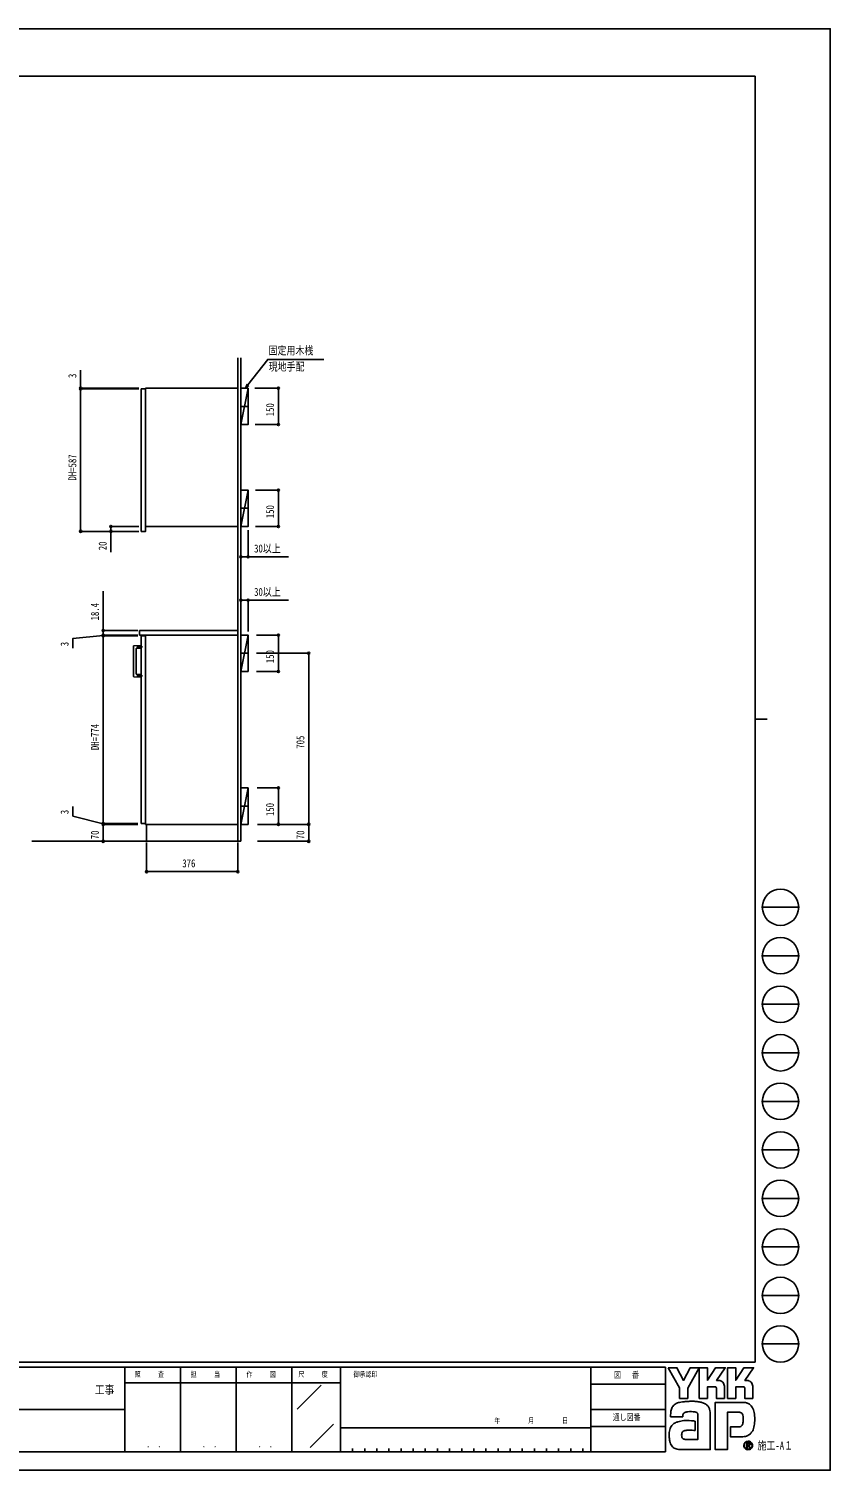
# Model space of a CAD drawing. Units: millimetres, scale not verified. Extents: x -4205 to 4205, y -2836 to 3104.
# Drawn here: x 900 to 4205, y -2836 to 3104 of the extents above; entities that cross this region are included whole.
import ezdxf
from ezdxf.enums import TextEntityAlignment as Align

# ---------------------------------------------------------------- set-up
doc = ezdxf.new("R2010")
doc.units = ezdxf.units.MM
doc.header["$LTSCALE"] = 20
for name, color, linetype in [('0-3_YKK_12', 2, 'Continuous'), ('0-4_YKK_13', 4, 'Continuous'), ('0-5_YKK_D', 6, 'Continuous'), ('0-6_YKK_ZWAK', 7, 'Continuous'), ('0-7_YSS_K', 3, 'Continuous')]:
    doc.layers.add(name, color=color, linetype=linetype)
doc.styles.add('ＭＳ ゴシック', font='')
doc.styles.get('ＭＳ ゴシック').set_extended_font_data('MS Gothic')

msp = doc.modelspace()

# ---------------------------------------------------------------- linework, layer by layer
at = {"layer": '0-3_YKK_12'}
for p, q in [((1806.81, 1548.5), (1771.23, 1548.5)), ((1806.81, 1128.5), (1771.23, 1128.5)), ((1806.81, 531.1), (1771.23, 531.1)), ((1806.81, -98.9), (1771.23, -98.9))]:
    msp.add_line(p, q, dxfattribs=at)
for points in [[(1363.52, 1033.5), (1381.52, 1033.5), (1381.52, 1620.5), (1363.52, 1620.5)], [(1381.52, 1053.5), (1761.52, 1053.5), (1761.52, 1623.5), (1381.52, 1623.5)], [(1356.52, 606.1), (1761.52, 606.1), (1761.52, 624.5), (1356.52, 624.5)], [(1363.52, -170.9), (1381.52, -170.9), (1381.52, 603.1), (1363.52, 603.1)], [(1381.52, -173.9), (1761.52, -173.9), (1761.52, 606.1), (1381.52, 606.1)], [(1385.52, -243.9), (1761.52, -243.9), (1761.52, -173.9), (1385.52, -173.9)]]:
    msp.add_lwpolyline(points, close=True, dxfattribs=at)
at = {"layer": '0-4_YKK_13'}
for p, q in [((1331.52, 560.5), (1331.52, 435.69)), ((1363.52, 563.6), (1332.94, 562)), ((1342.52, 446.6), (1342.52, 549.59)), ((1344.42, 551.59), (1363.52, 552.59)), ((1345.47, 558.1), (1368.62, 558.1)), ((1363.52, 552.59), (1363.52, 563.6)), ((1345.47, 438.1), (1368.62, 438.1))]:
    msp.add_line(p, q, dxfattribs=at)
msp.add_lwpolyline([(1332.94, 434.19), (1363.52, 432.59), (1363.52, 443.6), (1344.42, 444.6)], dxfattribs=at)
for centre, radius, start, end in [((1333.02, 560.5), 1.5, 92.7637, 180.21124), ((1344.52, 549.59), 2, 93.19527, 179.79522), ((1333.02, 435.69), 1.5, 179.7637, 267.21124), ((1344.52, 446.6), 2, 180.19527, 266.79522)]:
    msp.add_arc(centre, radius, start, end, dxfattribs=at)
at = {"layer": '0-5_YKK_D'}
for p, q in [((1113.52, 1623.5), (1113.52, 1697.5)), ((1353.52, 1623.5), (1112.52, 1623.5)), ((1353.52, 1620.5), (1112.52, 1620.5)), ((1353.52, 1620.5), (1112.52, 1620.5)), ((1113.52, 1620.5), (1113.52, 1623.5)), ((1113.52, 1620.5), (1113.52, 1033.5)), ((1113.52, 1620.5), (1113.52, 1603.5)), ((1832.3, 1623.5), (1930.02, 1623.5)), ((1929.02, 1623.5), (1929.02, 1473.5)), ((1832.99, 1473.5), (1930.02, 1473.5)), ((1834.22, 1203.5), (1930.02, 1203.5)), ((1929.02, 1053.5), (1929.02, 1203.5)), ((1353.52, 1033.5), (1112.52, 1033.5)), ((1353.52, 1053.5), (1237.52, 1053.5)), ((1353.52, 1033.5), (1237.52, 1033.5)), ((1774.02, 1038.57), (1774.02, 927.5)), ((1804.02, 1038.5), (1804.02, 927.5)), ((1834.9, 1053.5), (1930.02, 1053.5)), ((1774.02, 618.45), (1774.02, 750.5)), ((1804.02, 621.1), (1804.02, 750.5)), ((1349.52, 624.5), (1205.52, 624.5)), ((1349.52, 606.1), (1205.52, 606.1)), ((1349.52, 606.1), (1205.52, 606.1)), ((1349.52, 603.1), (1205.52, 603.1)), ((1349.52, 603.1), (1205.52, 603.1)), ((1206.52, 606.1), (1206.52, 623.1)), ((1206.52, 606.1), (1206.52, 603.1)), ((1206.52, 606.1), (1206.52, 603.1)), ((1206.52, 603.1), (1206.52, 586.1)), ((1206.52, 603.1), (1206.52, -170.9)), ((1838.72, 606.1), (1930.02, 606.1)), ((1929.02, 606.1), (1929.02, 456.1)), ((1839.07, 531.1), (2055.02, 531.1)), ((2054.02, -173.9), (2054.02, 531.1)), ((1839.41, 456.1), (1930.02, 456.1)), ((1841.59, -23.9), (1930.02, -23.9)), ((1929.02, -23.9), (1929.02, -173.9)), ((1349.52, -170.9), (1205.52, -170.9)), ((1349.52, -170.9), (1205.52, -170.9)), ((1349.52, -173.9), (1205.52, -173.9)), ((1349.52, -173.9), (1205.52, -173.9)), ((1206.52, -170.9), (1206.52, -153.9)), ((1206.52, -170.9), (1206.52, -173.9)), ((1206.52, -170.9), (1206.52, -173.9)), ((1206.52, -173.9), (1206.52, -190.9)), ((1206.52, -173.9), (1206.52, -243.9)), ((1842.28, -173.9), (2055.02, -173.9)), ((1842.28, -173.9), (2055.02, -173.9)), ((1842.28, -173.9), (1930.02, -173.9)), ((2054.02, -243.9), (2054.02, -173.9)), ((1349.52, -243.9), (1205.52, -243.9)), ((1385.52, -248.9), (1385.52, -369.9)), ((1761.52, -248.9), (1761.52, -369.9)), ((1842.6, -243.9), (2055.02, -243.9)), ((1761.52, -368.9), (1385.52, -368.9))]:
    msp.add_line(p, q, dxfattribs=at)
for points in [[(1793.02, 1623.5), (1803.43, 1636.94), (1884.92, 1742.1), (2115.89, 1742.1)], [(1807.03, 1634.15), (1793.02, 1623.5), (1799.83, 1639.73)], [(1238.52, 1053.5), (1238.52, 1033.5), (1238.52, 947.7)], [(1774.02, 928.5), (1804.02, 928.5), (1971.42, 928.5)], [(1206.52, 606.1), (1206.52, 624.5), (1206.52, 787.3)], [(1774.02, 749.5), (1804.02, 749.5), (1971.42, 749.5)], [(1206.52, 604.6), (1081.52, 592.12), (1081.52, 552.12)], [(1206.52, -172.4), (1081.52, -140.13), (1081.52, -100.13)]]:
    msp.add_lwpolyline(points, dxfattribs=at)
for centre in [(1113.52, 1623.5), (1113.52, 1620.5), (1113.52, 1620.5), (1929.02, 1623.5), (1929.02, 1473.5), (1929.02, 1203.5), (1113.52, 1033.5), (1238.52, 1053.5), (1238.52, 1033.5), (1929.02, 1053.5), (1774.02, 928.5), (1804.02, 928.5), (1774.02, 749.5), (1804.02, 749.5), (1206.52, 624.5), (1206.52, 606.1), (1206.52, 606.1), (1206.52, 603.1), (1206.52, 603.1), (1929.02, 606.1), (2054.02, 531.1), (1929.02, 456.1), (1929.02, -23.9), (1206.52, -170.9), (1206.52, -170.9), (1206.52, -173.9), (1206.52, -173.9), (1929.02, -173.9), (2054.02, -173.9), (2054.02, -173.9), (1206.52, -243.9), (2054.02, -243.9), (1385.52, -368.9), (1761.52, -368.9)]:
    msp.add_circle(centre, 4.25, dxfattribs=at)
at = {"layer": '0-6_YKK_ZWAK'}
for p, q in [((3895.02, 2909.5), (-3904.98, 2909.5)), ((3895.02, 2909.5), (3895.02, -2390.5)), ((3895.02, 259.5), (3945.02, 259.5)), ((3925.02, -515.5), (4075.02, -515.5)), ((3925.02, -715.5), (4075.02, -715.5)), ((3925.02, -915.5), (4075.02, -915.5)), ((3925.02, -1115.5), (4075.02, -1115.5)), ((3925.02, -1315.5), (4075.02, -1315.5)), ((3925.02, -1515.5), (4075.02, -1515.5)), ((3925.02, -1715.5), (4075.02, -1715.5)), ((3925.02, -1915.5), (4075.02, -1915.5)), ((3925.02, -2115.5), (4075.02, -2115.5)), ((3925.02, -2315.5), (4075.02, -2315.5)), ((3895.02, -2390.5), (-3904.98, -2390.5)), ((1295.02, -2410.5), (-4.98, -2410.5)), ((1525.02, -2410.5), (1525.02, -2760.5)), ((1755.02, -2410.5), (1755.02, -2760.5)), ((1985.02, -2410.5), (1985.02, -2760.5)), ((2185.02, -2410.5), (1985.02, -2410.5)), ((3217.52, -2410.5), (2185.02, -2410.5)), ((2185.02, -2410.5), (2185.02, -2760.5)), ((3217.52, -2410.5), (3217.52, -2760.5)), ((3525.02, -2410.5), (3217.52, -2410.5)), ((3525.02, -2410.5), (3525.02, -2760.5)), ((1985.02, -2475.5), (1295.02, -2475.5)), ((1985.02, -2475.5), (2185.02, -2475.5)), ((2007.1, -2583.79), (2105.04, -2485.86)), ((3217.52, -2480.5), (3525.02, -2480.5)), ((-4.98, -2585.5), (1295.02, -2585.5)), ((3217.52, -2585.5), (3525.02, -2585.5)), ((2060.67, -2741.49), (2156.89, -2645.27)), ((2185.02, -2660.5), (3217.52, -2660.5)), ((3525.02, -2655.5), (3217.52, -2655.5)), ((-4.98, -2760.5), (1295.02, -2760.5)), ((1295.02, -2760.5), (1985.02, -2760.5)), ((1985.02, -2760.5), (2185.02, -2760.5)), ((2185.02, -2760.5), (3217.52, -2760.5)), ((2235.02, -2745.5), (2235.02, -2760.5)), ((2285.02, -2745.5), (2285.02, -2760.5)), ((2335.02, -2745.5), (2335.02, -2760.5)), ((2385.02, -2745.5), (2385.02, -2760.5)), ((2435.02, -2745.5), (2435.02, -2760.5)), ((2485.02, -2745.5), (2485.02, -2760.5)), ((2535.02, -2745.5), (2535.02, -2760.5)), ((2585.02, -2745.5), (2585.02, -2760.5)), ((2635.02, -2745.5), (2635.02, -2760.5)), ((2685.02, -2745.5), (2685.02, -2760.5)), ((2735.02, -2745.5), (2735.02, -2760.5)), ((2785.02, -2745.5), (2785.02, -2760.5)), ((2835.02, -2745.5), (2835.02, -2760.5)), ((2885.02, -2745.5), (2885.02, -2760.5)), ((2935.02, -2745.5), (2935.02, -2760.5)), ((2985.02, -2745.5), (2985.02, -2760.5)), ((3035.02, -2745.5), (3035.02, -2760.5)), ((3085.02, -2745.5), (3085.02, -2760.5)), ((3135.02, -2745.5), (3135.02, -2760.5)), ((3185.02, -2745.5), (3185.02, -2760.5)), ((3217.52, -2760.5), (3525.02, -2760.5)), ((3866.67, -2749.48), (3866.67, -2749.48))]:
    msp.add_line(p, q, dxfattribs=at)
for points in [[(-4205, -2835.5), (4205, -2835.5), (4205, 3104.5), (-4205, 3104.5)], [(3536.02, -2413.5), (3572.83, -2413.5), (3600.47, -2465.6), (3628.04, -2413.5), (3664.88, -2413.5), (3617.67, -2497.49), (3617.67, -2539.63), (3584.1, -2539.63), (3584.1, -2496.36)]]:
    msp.add_lwpolyline(points, close=True, dxfattribs=at)
for points in [[(1985.02, -2410.5), (1295.02, -2410.5), (1295.02, -2760.5)], [(3730.55, -2492.11), (3698.77, -2492.11), (3698.77, -2539.6), (3664.91, -2539.6), (3664.91, -2413.5), (3698.77, -2413.5), (3698.77, -2465.08), (3732.07, -2413.5), (3771.84, -2413.5), (3736.16, -2465.71), (3737.42, -2465.71), (3738.82, -2465.71), (3740.25, -2465.71), (3741.63, -2465.71), (3742.87, -2465.71), (3743.86, -2465.71), (3744.52, -2465.71), (3744.77, -2465.71)], [(3847.51, -2492.11), (3815.77, -2492.11), (3815.77, -2539.63), (3781.9, -2539.63), (3781.9, -2413.5), (3815.77, -2413.5), (3815.77, -2465.08), (3849.03, -2413.5), (3888.8, -2413.5), (3853.12, -2465.71), (3854.4, -2465.71), (3855.8, -2465.71), (3857.24, -2465.71), (3858.61, -2465.71), (3859.84, -2465.71), (3860.83, -2465.71), (3861.49, -2465.71), (3861.73, -2465.71)], [(3754.51, -2467.71), (3758.55, -2470.02), (3761.97, -2473.03), (3764.73, -2476.62), (3766.76, -2480.65), (3768.01, -2485), (3768.44, -2489.54), (3768.44, -2539.72), (3735.41, -2539.72), (3735.41, -2496.91)], [(3871.48, -2467.71), (3875.54, -2470.02), (3878.97, -2473.03), (3881.74, -2476.62), (3883.78, -2480.65), (3885.05, -2485), (3885.48, -2489.54), (3885.48, -2539.63), (3852.37, -2539.63), (3852.37, -2496.91)], [(3604.8, -2597.81), (3602.47, -2599.12), (3600.66, -2600.72), (3599.29, -2602.58), (3598.29, -2604.7), (3597.61, -2607.03), (3597.16, -2609.57), (3596.89, -2612.29), (3596.73, -2615.17), (3546.74, -2615.29), (3546.89, -2608.45), (3547.17, -2600.77)], [(3707.71, -2584.67), (3709.13, -2590.4), (3709.93, -2596.54), (3710.18, -2603.09), (3710.18, -2750.5), (3589.55, -2750.5)], [(3623.95, -2631.03), (3633.41, -2631.65), (3640.84, -2632.49), (3645.71, -2633.27), (3647.45, -2633.73), (3647.45, -2671.97), (3641.92, -2671.39), (3635.86, -2671.06), (3629.65, -2670.93), (3623.69, -2670.95), (3618.37, -2671.06), (3614.08, -2671.21), (3611.23, -2671.34), (3610.19, -2671.39), (3605.86, -2672.18), (3602.13, -2673.42), (3599, -2675.11), (3596.47, -2677.27), (3594.53, -2679.9), (3593.18, -2683), (3592.44, -2686.6), (3592.29, -2690.69), (3592.76, -2695.19), (3593.72, -2698.91), (3595.09, -2701.92), (3596.83, -2704.29), (3598.86, -2706.09), (3601.13, -2707.41), (3603.59, -2708.29), (3606.16, -2708.82), (3659.26, -2708.82), (3659.26, -2610.57), (3659.28, -2608.63), (3659.18, -2606.72), (3658.93, -2604.89), (3658.5, -2603.15), (3657.86, -2601.52), (3656.99, -2600.05), (3655.84, -2598.74), (3654.39, -2597.62)], [(3654.39, -2597.62), (3651.27, -2596.4), (3646.29, -2595.37), (3639.94, -2594.6), (3632.71, -2594.19), (3625.08, -2594.23), (3617.56, -2594.78)], [(3828.87, -2597.01), (3781.19, -2597.01), (3781.19, -2750.5), (3731.23, -2750.5), (3731.23, -2556.29), (3847.35, -2556.29)], [(3845.83, -2626.5), (3845.76, -2620.13), (3845.46, -2614.4), (3844.74, -2609.36), (3843.44, -2605.09)], [(3878.71, -2570.01), (3881.97, -2574.12), (3884.41, -2578.11), (3886.12, -2581.72)], [(3874.56, -2686.47), (3869.95, -2690.06), (3865.14, -2692.88), (3860.18, -2694.98), (3855.1, -2696.42), (3849.93, -2697.24), (3844.72, -2697.51), (3793.36, -2697.51), (3793.36, -2657.16), (3822.32, -2657.16), (3827.66, -2657.09), (3832.36, -2656.63), (3836.39, -2655.45)], [(3874.61, -2728.1), (3874.58, -2727.51), (3874.51, -2726.95), (3874.39, -2726.4), (3874.22, -2725.89), (3874, -2725.4), (3873.74, -2724.94), (3873.43, -2724.51), (3873.08, -2724.11), (3872.62, -2723.7), (3872.1, -2723.35), (3871.54, -2723.04), (3870.93, -2722.79), (3870.28, -2722.6), (3869.58, -2722.46), (3868.85, -2722.37), (3868.08, -2722.34), (3860.5, -2722.34), (3860.5, -2744.64), (3862.79, -2744.64), (3862.79, -2724.62), (3868.08, -2724.62), (3868.62, -2724.64), (3869.14, -2724.69), (3869.62, -2724.78), (3870.06, -2724.9), (3870.47, -2725.06), (3870.84, -2725.25), (3871.17, -2725.47), (3871.47, -2725.72)], [(3872.36, -2728.1), (3872.22, -2729.17), (3871.84, -2730.01), (3871.26, -2730.66), (3870.55, -2731.12), (3869.74, -2731.44), (3868.9, -2731.64), (3868.08, -2731.74), (3867.33, -2731.77), (3865.34, -2731.77), (3866.35, -2733.47), (3872.89, -2744.72), (3875.51, -2744.72), (3869.2, -2733.89), (3869.79, -2733.77), (3870.36, -2733.62), (3870.89, -2733.44), (3871.4, -2733.23), (3871.87, -2732.99), (3872.31, -2732.72), (3872.71, -2732.41), (3873.08, -2732.08)]]:
    msp.add_lwpolyline(points, dxfattribs=at)
for centre in [(4000.02, -515.5), (4000.02, -715.5), (4000.02, -915.5), (4000.02, -1115.5), (4000.02, -1315.5), (4000.02, -1515.5), (4000.02, -1715.5), (4000.02, -1915.5), (4000.02, -2115.5), (4000.02, -2315.5)]:
    msp.add_circle(centre, 75, dxfattribs=at)
for centre, radius, start, end in [((3730.72, -2496.79), 4.69, 358.57817, 92.1683), ((3744.82, -2490.69), 24.98, 78.26798, 90.11215), ((3745.17, -2488.87), 23.12, 66.19963, 78.22058), ((3847.71, -2496.77), 4.67, 358.29941, 92.43455), ((3861.78, -2490.73), 25.02, 78.27851, 90.10826), ((3862.12, -2488.98), 23.23, 66.2483, 78.23226), ((3633.68, -2829.08), 277.49, 94.90201, 97.9576), ((3634.47, -2835.55), 284, 91.6169, 94.94971), ((3633.37, -2789.56), 238, 87.51794, 91.66439), ((3636.46, -2723.28), 171.65, 81.92631, 87.59083), ((3645.59, -2660.73), 108.44, 73.67137, 82.05943), ((3637.8, -2605.96), 90.78, 171.55622, 176.72493), ((3607.04, -2601.37), 59.68, 163.48385, 171.57982), ((3591.61, -2596.79), 43.58, 152.2125, 163.4865), ((3584.94, -2593.34), 36.07, 138.03852, 152.12015), ((3584.93, -2593.51), 36.18, 122.60463, 137.83438), ((3589.72, -2601.25), 45.28, 108.37421, 122.42809), ((3597.29, -2628.19), 73.25, 100.93159, 107.35499), ((3622.05, -2748.32), 195.9, 97.86054, 101.37938), ((3617.99, -2629.13), 33.98, 102.4979, 112.84632), ((3624.57, -2657.49), 63.1, 96.37207, 102.75341), ((3659.13, -2615.42), 61.15, 60.60528, 73.9085), ((3664.67, -2604.36), 48.8, 52.17347, 59.90542), ((3669.63, -2597.95), 40.69, 43.55042, 52.14561), ((3672.36, -2595.31), 36.9, 34.48659, 43.50182), ((3672.38, -2595.25), 36.85, 25.58915, 34.43128), ((3669.1, -2596.79), 40.47, 17.43089, 25.54591), ((3829.14, -2621.51), 24.5, 77.94572, 90.63794), ((3831.27, -2611.52), 14.29, 60.20991, 77.92418), ((3832.65, -2608.92), 11.35, 39.8078, 59.75378), ((3830.71, -2610.4), 13.79, 22.65544, 39.38165), ((3845.45, -2609.71), 53.45, 78.73198, 87.96551), ((3847.02, -2601.7), 45.29, 69.03034, 78.69541), ((3848.48, -2597.8), 41.13, 59.39484, 68.9885), ((3849.16, -2596.61), 39.76, 50.3012, 59.3616), ((3848.91, -2596.89), 40.13, 42.05209, 50.28551), ((3829.09, -2608.31), 62.92, 14.76267, 25.00486), ((3790.5, -2618.83), 102.92, 7.9139, 14.95041), ((3751.96, -2624.43), 141.87, 2.54376, 8.01251), ((3608.98, -2686.2), 68, 164.97537, 174.56739), ((3592.46, -2681.79), 50.9, 153.89178, 164.94341), ((3584.93, -2678.17), 42.55, 142.04688, 153.80771), ((3583.47, -2677.13), 40.76, 130.60221, 141.94427), ((3585.88, -2680.01), 44.52, 120.60724, 130.53081), ((3590.62, -2688.07), 53.87, 112.58838, 120.58162), ((3596.99, -2703.4), 70.47, 106.61303, 112.59024), ((3607.02, -2737.11), 105.64, 99.87193, 106.59825), ((3612.64, -2768.77), 137.79, 94.78469, 99.91711), ((3615.38, -2800.27), 169.41, 90.80099, 94.81812), ((3615.8, -2823.73), 192.87, 87.57779, 90.82714), ((3831.72, -2644.93), 11.51, 293.91672, 314.09376), ((3830.15, -2643.54), 13.6, 314.78099, 333.92928), ((3820.05, -2638.64), 24.83, 334.00676, 347.34989), ((3792.5, -2632.26), 53.11, 347.14308, 355.40008), ((3732.2, -2627.08), 113.62, 355.2339, 0.29193), ((3850.36, -2654.93), 39.35, 326.23251, 339.61931), ((3813.41, -2640.62), 78.97, 339.22498, 347.31457), ((3769.15, -2630.29), 124.42, 347.15166, 352.97565), ((3736.17, -2626), 157.68, 352.8937, 357.82206), ((3729.86, -2625.6), 163.99, 357.76419, 2.60674), ((3638.13, -2688.99), 97.29, 174.55588, 182.47272), ((3692.5, -2688.13), 151.65, 181.90948, 187.89042), ((3628.69, -2697.11), 87.22, 187.80471, 196.36971), ((3595, -2707.06), 52.09, 196.3102, 208.20993), ((3580.34, -2714.86), 35.47, 208.29777, 223.35561), ((3866.7, -2733.69), 17.64, 90.09157, 179.92363), ((3866.59, -2733.63), 15.69, 134.8007, 180.12175), ((3866.64, -2733.54), 15.66, 89.86602, 135.149), ((3866.7, -2733.66), 17.61, 44.93442, 90.08536), ((3866.71, -2733.66), 15.78, 45.03108, 90.11509), ((3869.01, -2728), 3.35, 358.3894, 42.86139), ((3869.07, -2728.26), 5.53, 316.37674, 1.6565), ((3841.23, -2648.89), 50.24, 311.57033, 318.66243), ((3866.72, -2733.67), 15.77, 0.00643, 45.07115), ((3835.41, -2643.79), 57.97, 318.67367, 325.29112), ((3866.84, -2733.6), 17.47, 359.78949, 45.13288), ((3577.03, -2717.78), 31.07, 223.64205, 239.63663), ((3579.77, -2712.78), 36.77, 239.8785, 253.65355), ((3584.8, -2695.51), 54.75, 253.69102, 263.74909), ((3589.06, -2657.6), 92.9, 263.68487, 270.30455), ((3866.59, -2733.71), 17.53, 179.86065, 225.14399), ((3866.53, -2733.73), 15.62, 179.75513, 225.29722), ((3866.68, -2733.71), 17.59, 224.94536, 269.98445), ((3866.64, -2733.87), 15.61, 224.62822, 270.10973), ((3866.65, -2733.64), 15.84, 270.09072, 359.90926), ((3866.68, -2733.62), 17.68, 269.98802, 314.93777), ((3866.8, -2733.74), 17.51, 314.92572, 0.23508)]:
    msp.add_arc(centre, radius, start, end, dxfattribs=at)
at = {"layer": '0-7_YSS_K'}
for p, q in [((1761.52, -243.9), (1761.52, 1748.5)), ((1774.02, -243.9), (1774.02, 1748.5)), ((1774.02, 1473.5), (1804.02, 1623.5)), ((1774.02, 1053.5), (1804.02, 1203.5)), ((1774.02, 456.1), (1804.02, 606.1)), ((1774.02, -173.9), (1804.02, -23.9)), ((911.76, -243.9), (1774.02, -243.9))]:
    msp.add_line(p, q, dxfattribs=at)
for points in [[(1774.02, 1473.5), (1804.02, 1473.5), (1804.02, 1623.5), (1774.02, 1623.5)], [(1774.02, 1053.5), (1804.02, 1053.5), (1804.02, 1203.5), (1774.02, 1203.5)], [(1774.02, 456.1), (1804.02, 456.1), (1804.02, 606.1), (1774.02, 606.1)], [(1774.02, -173.9), (1804.02, -173.9), (1804.02, -23.9), (1774.02, -23.9)]]:
    msp.add_lwpolyline(points, close=True, dxfattribs=at)

# ---------------------------------------------------------------- texts
at = {"layer": '0-5_YKK_D', "style": 'ＭＳ ゴシック', "width": 0.8}
for s, p in [('固定用木桟', (1888.65, 1752.33)), ('現地手配', (1888.92, 1685.67)), ('30以上', (1829.02, 936.5)), ('30以上', (1829.02, 757.5)), ('376', (1532.72, -360.9))]:
    msp.add_text(s, height=32.99, dxfattribs=at).set_placement(p, align=Align.BOTTOM_LEFT)
for s, p in [('3', (1105.52, 1665.5)), ('150', (1921.02, 1507.7)), ('DH=587', (1105.52, 1243)), ('150', (1921.02, 1087.7)), ('20', (1230.52, 955.7)), ('18.4', (1198.52, 666.5)), ('3', (1073.52, 560.12)), ('150', (1921.02, 490.3)), ('DH=774', (1198.52, 132.1)), ('705', (2046.02, 137.8)), ('3', (1073.52, -132.13)), ('150', (1921.02, -139.7)), ('70', (1198.52, -235.3)), ('70', (2046.02, -235.3))]:
    msp.add_text(s, height=32.99, rotation=90, dxfattribs=at).set_placement(p, align=Align.BOTTOM_LEFT)
at = {"layer": '0-6_YKK_ZWAK', "style": 'ＭＳ ゴシック', "width": 0.8}
for s, height, p in [('照     査', 21.99, (1336.42, -2458)), ('担     当', 21.99, (1567.22, -2458)), ('作     図', 21.99, (1797.22, -2458)), ('尺     度', 21.99, (2011.42, -2458)), ('御承認印', 21.99, (2239.14, -2458)), ('図\u3000 番', 25.66, (3313.4, -2463)), ('工事', 36.66, (1172.33, -2532.97)), ('通し図番', 25.66, (3307.8, -2638)), ('年        月        日', 21.99, (2819.91, -2648.71)), ('施工-A１', 32.99, (3905.02, -2760.5)), ('． ．', 25.92, (1385, -2749.85)), ('． ．', 25.92, (1615, -2749.85)), ('． ．', 25.92, (1845, -2749.85))]:
    msp.add_text(s, height=height, dxfattribs=at).set_placement(p, align=Align.BOTTOM_LEFT)

doc.saveas('drawing.dxf')
